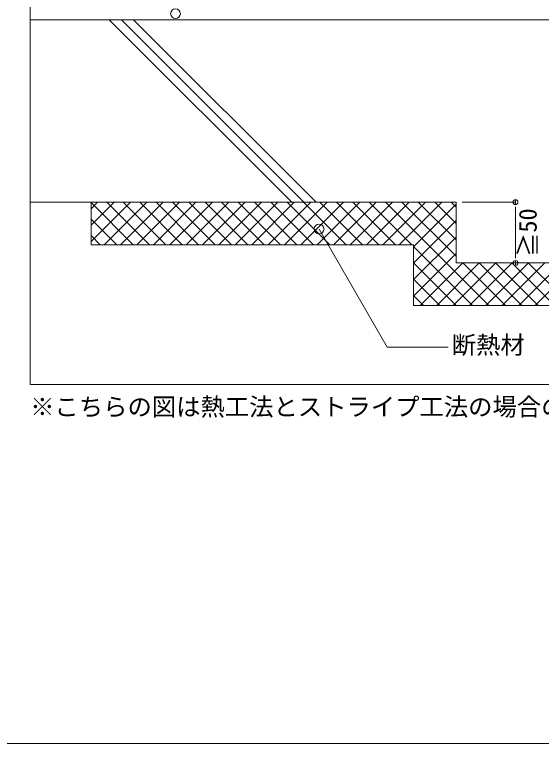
# Model space of a CAD drawing. Units: millimetres, scale not verified. Extents: x -1380 to 1380, y -955 to 955.
# Drawn here: x -913 to -480, y -955 to -356 of the extents above; entities that cross this region are included whole.
import ezdxf
from ezdxf.enums import TextEntityAlignment as Align

# ---------------------------------------------------------------- set-up
doc = ezdxf.new("R2010")
doc.units = ezdxf.units.MM
doc.header["$LTSCALE"] = 3
for name, color, linetype, lineweight in [('0-0_0', 7, 'Continuous', 9), ('0-1_HATCH', 9, 'Continuous', 18), ('0-3_KUTAI', 3, 'Continuous', 18), ('0-5_MOJI', 7, 'Continuous', 18), ('0-7_sunpo', 7, 'Continuous', 18), ('0-9_dannnetu', 6, 'Continuous', 18), ('0-D_WAKU', 7, 'Continuous', 18)]:
    doc.layers.add(name, color=color, linetype=linetype, lineweight=lineweight)
doc.styles.add('ＭＳ ゴシック', font='')
doc.styles.get('ＭＳ ゴシック').set_extended_font_data('MS Gothic')

# ---------------------------------------------------------------- blocks, each defined once
blk = doc.blocks.new('_DOT')
at = {"layer": '0-0_0'}
for p, q in [((-0.5, 0), (-1, 0)), ((0.25, 0), (-0.25, 0))]:
    blk.add_line(p, q, dxfattribs=at)
blk.add_circle((0, 0), 0.25, dxfattribs=at)

msp = doc.modelspace()

# ---------------------------------------------------------------- linework, layer by layer
at = {"layer": '0-0_0', "lineweight": 18}
msp.add_lwpolyline([(900.021, -659.984), (-899.979, -659.984), (-899.979, 540.016), (900.021, 540.016)], close=True, dxfattribs=at)
at = {"layer": '0-1_HATCH'}
for p, q in [((-684.979, -509.984), (-834.979, -359.984)), ((-674.979, -509.984), (-824.979, -359.984)), ((-664.979, -509.984), (-814.979, -359.984)), ((-849.979, -515.396), (-844.568, -509.984)), ((-849.979, -528.866), (-831.097, -509.984)), ((-849.979, -542.336), (-817.627, -509.984)), ((-815.407, -544.984), (-849.979, -510.413)), ((-839.157, -544.984), (-804.157, -509.984)), ((-801.937, -544.984), (-836.937, -509.984)), ((-825.686, -544.984), (-790.686, -509.984)), ((-788.467, -544.984), (-823.467, -509.984)), ((-812.216, -544.984), (-777.216, -509.984)), ((-774.996, -544.984), (-809.996, -509.984)), ((-798.746, -544.984), (-763.746, -509.984)), ((-761.526, -544.984), (-796.526, -509.984)), ((-785.275, -544.984), (-750.275, -509.984)), ((-748.056, -544.984), (-783.056, -509.984)), ((-771.805, -544.984), (-736.805, -509.984)), ((-734.585, -544.984), (-769.585, -509.984)), ((-758.334, -544.984), (-723.334, -509.984)), ((-721.115, -544.984), (-756.115, -509.984)), ((-744.864, -544.984), (-709.864, -509.984)), ((-707.644, -544.984), (-742.644, -509.984)), ((-731.394, -544.984), (-696.394, -509.984)), ((-694.174, -544.984), (-729.174, -509.984)), ((-717.923, -544.984), (-682.923, -509.984)), ((-680.704, -544.984), (-715.704, -509.984)), ((-704.453, -544.984), (-669.453, -509.984)), ((-667.233, -544.984), (-702.233, -509.984)), ((-690.982, -544.984), (-655.982, -509.984)), ((-653.763, -544.984), (-688.763, -509.984)), ((-677.512, -544.984), (-642.512, -509.984)), ((-640.292, -544.984), (-675.292, -509.984)), ((-664.042, -544.984), (-629.042, -509.984)), ((-626.822, -544.984), (-661.822, -509.984)), ((-650.571, -544.984), (-615.571, -509.984)), ((-613.352, -544.984), (-648.352, -509.984)), ((-637.101, -544.984), (-602.101, -509.984)), ((-599.881, -544.984), (-634.881, -509.984)), ((-623.631, -544.984), (-588.631, -509.984)), ((-586.411, -544.984), (-621.411, -509.984)), ((-610.16, -544.984), (-575.16, -509.984)), ((-522.941, -594.984), (-607.941, -509.984)), ((-596.69, -544.984), (-561.69, -509.984)), ((-549.979, -554.476), (-594.47, -509.984)), ((-584.979, -546.744), (-549.979, -511.744)), ((-549.979, -541.005), (-581, -509.984)), ((-549.979, -527.535), (-567.529, -509.984)), ((-549.979, -514.064), (-554.059, -509.984)), ((-828.878, -544.984), (-849.979, -523.883)), ((-584.979, -560.214), (-549.979, -525.214)), ((-842.348, -544.984), (-849.979, -537.354)), ((-584.979, -573.685), (-549.979, -538.685)), ((-536.411, -594.984), (-584.979, -546.416)), ((-584.979, -587.155), (-549.979, -552.155)), ((-549.881, -594.984), (-584.979, -559.887)), ((-579.338, -594.984), (-544.338, -559.984)), ((-565.867, -594.984), (-530.867, -559.984)), ((-552.397, -594.984), (-517.397, -559.984)), ((-509.47, -594.984), (-544.47, -559.984)), ((-538.927, -594.984), (-503.927, -559.984)), ((-496, -594.984), (-531, -559.984)), ((-525.456, -594.984), (-490.456, -559.984)), ((-482.529, -594.984), (-517.529, -559.984)), ((-511.986, -594.984), (-476.986, -559.984)), ((-469.059, -594.984), (-504.059, -559.984)), ((-498.516, -594.984), (-463.516, -559.984)), ((-455.589, -594.984), (-490.589, -559.984)), ((-485.045, -594.984), (-450.045, -559.984)), ((-563.352, -594.984), (-584.979, -573.357)), ((-576.822, -594.984), (-584.979, -586.827))]:
    msp.add_line(p, q, dxfattribs=at)
at = {"layer": '0-3_KUTAI'}
msp.add_line((-899.979, -359.984), (-399.979, -359.984), dxfattribs=at)
msp.add_lwpolyline([(-899.979, -509.984), (-549.979, -509.984), (-549.979, -559.984), (-169.979, -559.984)], dxfattribs=at)
at = {"layer": '0-5_MOJI'}
msp.add_lwpolyline([(-556.493, -629.118), (-606.493, -629.118), (-662.509, -532.096)], dxfattribs=at)
for centre in [(-780.547, -355.052), (-662.509, -532.096)]:
    msp.add_circle(centre, 4, dxfattribs=at)
at = {"layer": '0-7_sunpo'}
for p, q in [((-544.979, -509.984), (-501.168, -509.984)), ((-501.168, -517.984), (-501.168, -551.984)), ((-544.979, -559.984), (-501.168, -559.984))]:
    msp.add_line(p, q, dxfattribs=at)
at = {"layer": '0-9_dannnetu'}
msp.add_line((-849.979, -509.984), (-849.979, -544.984), dxfattribs=at)
msp.add_lwpolyline([(-849.979, -544.984), (-584.979, -544.984), (-584.979, -594.984), (-156.979, -594.984)], dxfattribs=at)
at = {"layer": '0-D_WAKU'}
msp.add_lwpolyline([(-1379.979, -954.984), (1380.021, -954.984), (1380.021, 955.016), (-1379.979, 955.016)], close=True, dxfattribs=at)

# ---------------------------------------------------------------- block references
at = {"layer": '0-7_sunpo', "xscale": 8, "yscale": 8}
for p, rotation in [((-501.168, -509.984), 90), ((-501.168, -559.984), 270)]:
    msp.add_blockref('_DOT', p, dxfattribs=dict(at, rotation=rotation))

# ---------------------------------------------------------------- texts
at = {"layer": '0-5_MOJI', "style": 'ＭＳ ゴシック'}
for s, p in [('断熱材', (-553.493, -639.118)), ('※こちらの図は熱工法とストライプ工法の場合の形状です。その他の工法については出入隅の形状等一部が異なります。', (-899.979, -689.984))]:
    msp.add_text(s, height=14.66, dxfattribs=at).set_placement(p, align=Align.BOTTOM_LEFT)
at = {"layer": '0-7_sunpo', "style": 'ＭＳ ゴシック'}
msp.add_text('≧50', height=14.66, rotation=90, dxfattribs=at).set_placement((-479.305, -554.984), align=Align.BOTTOM_LEFT)

doc.saveas('drawing.dxf')
